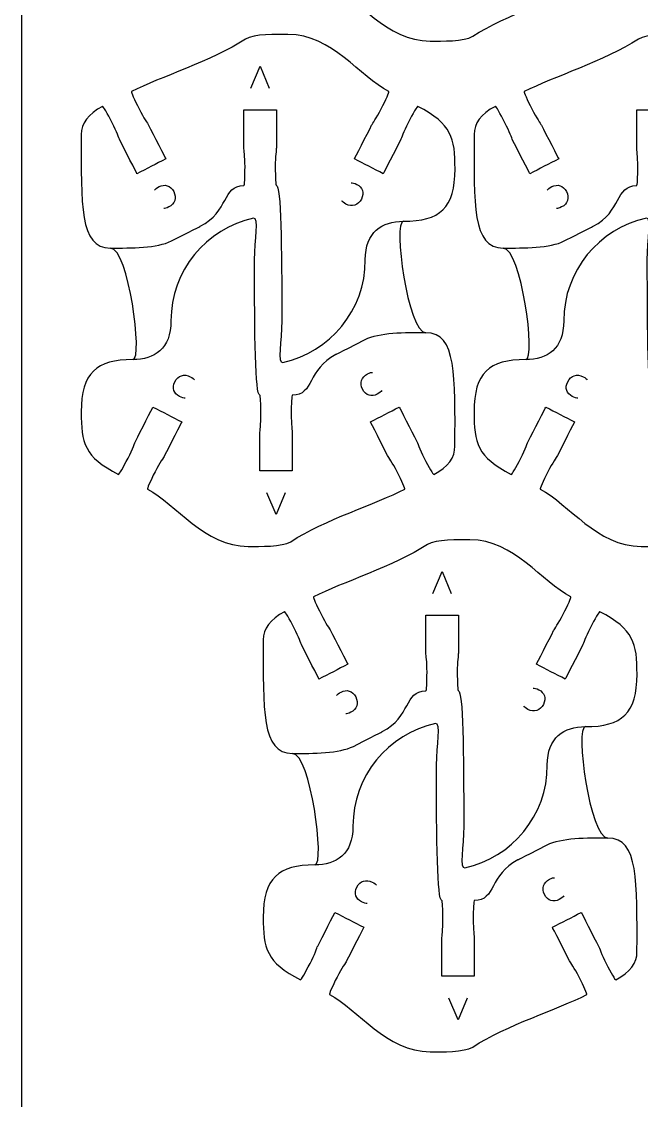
# Model space of a CAD drawing. Extents: x 0 to 300, y 0 to 300.
# Drawn here: x 0 to 57.3, y 100.9 to 200.8 of the extents above; entities that cross this region are included whole.
import ezdxf

# ---------------------------------------------------------------- set-up
doc = ezdxf.new("R2010")
doc.units = 0
doc.header["$MEASUREMENT"] = 0
doc.layers.add('DEFAULT', color=7, linetype='CONTINUOUS')

msp = doc.modelspace()

# ---------------------------------------------------------------- linework, layer by layer
at = {"layer": 'DEFAULT', "color": 250}
for points in [[(21.222, 194.68), (22.06, 196.701), (22.914, 194.68)], [(24.39, 157.198), (23.552, 155.177), (22.699, 157.198)], [(38.06, 147.885), (38.898, 149.906), (39.751, 147.885)], [(41.228, 110.403), (40.389, 108.383), (39.536, 110.403)]]:
    msp.add_lwpolyline(points, dxfattribs=at)
at = {"layer": 'DEFAULT', "color": 1}
for points, knots in [([(295, 0.1), (198.333, 0.1), (101.667, 0.1), (5, 0.1), (2.25, 0.1), (0, 2.35), (0, 5.1), (0, 101.767), (0, 198.433), (0, 295.1), (0, 297.85), (2.25, 300.1), (5, 300.1), (101.667, 300.1), (198.333, 300.1), (295, 300.1), (297.75, 300.1), (300, 297.85), (300, 295.1), (300, 198.433), (300, 101.767), (300, 5.1), (300, 2.35), (297.75, 0.1), (295, 0.1)], [0, 0, 0, 0, 822.047, 822.047, 822.047, 823.047, 823.047, 823.047, 1645.094, 1645.094, 1645.094, 1646.094, 1646.094, 1646.094, 2468.141, 2468.141, 2468.141, 2469.141, 2469.141, 2469.141, 3291.188, 3291.188, 3291.188, 3292.188, 3292.188, 3292.188, 3292.188]), ([(25.802, 205.693), (22.63, 207.316), (22.355, 208.631), (22.355, 211.485), (22.355, 215.105), (23.749, 216.333), (27.131, 216.333), (29.113, 216.333), (30.653, 217.306), (30.653, 219.909), (30.653, 224.566), (33.923, 228.457), (38.294, 229.416), (38.823, 229.515), (38.382, 227.409), (38.382, 225.564), (38.382, 218.632), (38.449, 213.026), (38.884, 213.026), (38.94, 213.026), (38.982, 212.243), (38.982, 211.277), (38.982, 210.306), (38.884, 209.7), (38.884, 209.523), (38.884, 208.357), (38.884, 207.19), (38.884, 206.024), (39.883, 206.024), (40.883, 206.024), (41.882, 206.024), (41.882, 207.19), (41.882, 208.357), (41.882, 209.523), (41.882, 209.7), (41.783, 210.306), (41.783, 211.277), (41.783, 212.243), (41.829, 213.026), (41.882, 213.026), (43.911, 213.026), (43.249, 215.427), (45.92, 216.793), (45.92, 216.793), (45.918, 216.797), (48.592, 218.157), (49.896, 218.82), (52.321, 218.816), (54.233, 218.816), (57.117, 218.816), (56.932, 214.771), (56.932, 208.3), (56.932, 207.292), (56.307, 206.379), (54.963, 205.693), (54.914, 205.666), (54.518, 206.345), (54.077, 207.206), (53.638, 208.067), (53.449, 208.653), (53.371, 208.808), (52.973, 209.586), (51.776, 211.926), (51.776, 211.926), (50.885, 211.471), (49.995, 211.015), (49.104, 210.559), (49.104, 210.559), (50.301, 208.224), (50.7, 207.442), (50.778, 207.287), (51.144, 206.792), (51.586, 205.932), (52.025, 205.067), (52.341, 204.353), (52.292, 204.326), (49.62, 202.96), (44.883, 201.503), (41.731, 199.468), (40.973, 198.979), (38.851, 199.026), (37.808, 199.026), (33.734, 199.026), (31.145, 202.959), (28.474, 204.326), (28.425, 204.352), (28.741, 205.067), (29.183, 205.931), (29.621, 206.792), (29.988, 207.286), (30.065, 207.441), (30.465, 208.223), (31.661, 210.559), (31.661, 210.559), (30.771, 211.015), (29.88, 211.47), (28.99, 211.926), (28.99, 211.926), (27.793, 209.586), (27.394, 208.808), (27.316, 208.653), (27.127, 208.067), (26.689, 207.206), (26.247, 206.345), (25.851, 205.666), (25.802, 205.693)], [1, 1, 1, 1, 2, 2, 2, 3, 3, 3, 4, 4, 4, 5, 5, 5, 6, 6, 6, 7, 7, 7, 8, 8, 8, 9, 9, 9, 18.92, 18.92, 18.92, 27.42, 27.42, 27.42, 37.34, 37.34, 37.34, 38.34, 38.34, 38.34, 39.34, 39.34, 39.34, 40.34, 40.34, 40.34, 41.34, 41.34, 41.34, 42.34, 42.34, 42.34, 43.34, 43.34, 43.34, 44.34, 44.34, 44.34, 45.34, 45.34, 45.34, 46.34, 46.34, 46.34, 47.34, 47.34, 47.34, 55.845472, 55.845472, 55.845472, 56.845472, 56.845472, 56.845472, 57.845472, 57.845472, 57.845472, 58.845472, 58.845472, 58.845472, 59.845472, 59.845472, 59.845472, 60.845472, 60.845472, 60.845472, 61.845472, 61.845472, 61.845472, 62.845472, 62.845472, 62.845472, 63.845472, 63.845472, 63.845472, 64.845472, 64.845472, 64.845472, 73.351835, 73.351835, 73.351835, 74.351835, 74.351835, 74.351835, 75.351835, 75.351835, 75.351835, 76.351835, 76.351835, 76.351835, 76.351835]), ([(36.649, 192.98), (39.822, 191.357), (40.097, 190.042), (40.097, 187.187), (40.097, 183.567), (38.703, 182.339), (35.32, 182.339), (33.339, 182.339), (31.798, 181.367), (31.798, 178.763), (31.798, 174.107), (28.528, 170.215), (24.157, 169.256), (23.628, 169.157), (24.069, 171.263), (24.069, 173.108), (24.069, 180.04), (24.002, 185.646), (23.568, 185.646), (23.512, 185.646), (23.469, 186.429), (23.469, 187.396), (23.469, 188.366), (23.568, 188.973), (23.568, 189.149), (23.568, 190.316), (23.568, 191.482), (23.568, 192.649), (22.568, 192.649), (21.569, 192.649), (20.569, 192.649), (20.569, 191.482), (20.569, 190.316), (20.569, 189.149), (20.569, 188.973), (20.668, 188.366), (20.668, 187.396), (20.668, 186.429), (20.622, 185.646), (20.569, 185.646), (18.541, 185.646), (19.203, 183.245), (16.531, 181.879), (16.531, 181.879), (16.533, 181.876), (13.859, 180.516), (12.556, 179.853), (10.13, 179.857), (8.219, 179.857), (5.334, 179.857), (5.52, 183.902), (5.52, 190.373), (5.52, 191.38), (6.145, 192.293), (7.488, 192.98), (7.537, 193.006), (7.933, 192.327), (8.375, 191.467), (8.813, 190.605), (9.003, 190.019), (9.08, 189.865), (9.479, 189.086), (10.676, 186.746), (10.676, 186.746), (11.566, 187.202), (12.457, 187.657), (13.347, 188.113), (13.347, 188.113), (12.151, 190.449), (11.751, 191.231), (11.674, 191.386), (11.307, 191.88), (10.866, 192.741), (10.426, 193.605), (10.111, 194.32), (10.16, 194.346), (12.831, 195.713), (17.568, 197.169), (20.721, 199.205), (21.478, 199.694), (23.6, 199.647), (24.643, 199.647), (28.717, 199.647), (31.306, 195.713), (33.978, 194.347), (34.027, 194.32), (33.711, 193.605), (33.268, 192.741), (32.83, 191.88), (32.463, 191.386), (32.386, 191.231), (31.986, 190.449), (30.79, 188.113), (30.79, 188.113), (31.681, 187.658), (32.571, 187.202), (33.462, 186.747), (33.462, 186.747), (34.659, 189.086), (35.057, 189.865), (35.135, 190.019), (35.324, 190.606), (35.762, 191.467), (36.204, 192.328), (36.6, 193.007), (36.649, 192.98)], [1, 1, 1, 1, 2, 2, 2, 3, 3, 3, 4, 4, 4, 5, 5, 5, 6, 6, 6, 7, 7, 7, 8, 8, 8, 9, 9, 9, 18.92, 18.92, 18.92, 27.42, 27.42, 27.42, 37.34, 37.34, 37.34, 38.34, 38.34, 38.34, 39.34, 39.34, 39.34, 40.34, 40.34, 40.34, 41.34, 41.34, 41.34, 42.34, 42.34, 42.34, 43.34, 43.34, 43.34, 44.34, 44.34, 44.34, 45.34, 45.34, 45.34, 46.34, 46.34, 46.34, 47.34, 47.34, 47.34, 55.845472, 55.845472, 55.845472, 56.845472, 56.845472, 56.845472, 57.845472, 57.845472, 57.845472, 58.845472, 58.845472, 58.845472, 59.845472, 59.845472, 59.845472, 60.845472, 60.845472, 60.845472, 61.845472, 61.845472, 61.845472, 62.845472, 62.845472, 62.845472, 63.845472, 63.845472, 63.845472, 64.845472, 64.845472, 64.845472, 73.351835, 73.351835, 73.351835, 74.351835, 74.351835, 74.351835, 75.351835, 75.351835, 75.351835, 76.351835, 76.351835, 76.351835, 76.351835]), ([(72.99, 192.98), (76.162, 191.357), (76.438, 190.042), (76.438, 187.187), (76.438, 183.567), (75.043, 182.339), (71.661, 182.339), (69.68, 182.339), (68.139, 181.367), (68.139, 178.763), (68.139, 174.107), (64.869, 170.215), (60.498, 169.256), (59.969, 169.157), (60.41, 171.263), (60.41, 173.108), (60.41, 180.04), (60.343, 185.646), (59.909, 185.646), (59.852, 185.646), (59.81, 186.429), (59.81, 187.396), (59.81, 188.366), (59.909, 188.973), (59.909, 189.149), (59.909, 190.316), (59.909, 191.482), (59.909, 192.649), (58.909, 192.649), (57.91, 192.649), (56.91, 192.649), (56.91, 191.482), (56.91, 190.316), (56.91, 189.149), (56.91, 188.973), (57.009, 188.366), (57.009, 187.396), (57.009, 186.429), (56.963, 185.646), (56.91, 185.646), (54.882, 185.646), (55.544, 183.245), (52.872, 181.879), (52.872, 181.879), (52.874, 181.876), (50.2, 180.516), (48.897, 179.853), (46.471, 179.857), (44.56, 179.857), (41.675, 179.857), (41.86, 183.902), (41.86, 190.373), (41.86, 191.38), (42.486, 192.293), (43.829, 192.98), (43.878, 193.006), (44.274, 192.327), (44.715, 191.467), (45.154, 190.605), (45.343, 190.019), (45.421, 189.865), (45.82, 189.086), (47.017, 186.746), (47.017, 186.746), (47.907, 187.202), (48.798, 187.657), (49.688, 188.113), (49.688, 188.113), (48.492, 190.449), (48.092, 191.231), (48.015, 191.386), (47.648, 191.88), (47.206, 192.741), (46.767, 193.605), (46.451, 194.32), (46.5, 194.346), (49.172, 195.713), (53.909, 197.169), (57.062, 199.205), (57.819, 199.694), (59.941, 199.647), (60.984, 199.647), (65.058, 199.647), (67.647, 195.713), (70.319, 194.347), (70.368, 194.32), (70.052, 193.605), (69.609, 192.741), (69.171, 191.88), (68.804, 191.386), (68.727, 191.231), (68.328, 190.449), (67.131, 188.113), (67.131, 188.113), (68.021, 187.658), (68.912, 187.202), (69.803, 186.747), (69.803, 186.747), (70.999, 189.086), (71.398, 189.865), (71.476, 190.019), (71.665, 190.606), (72.103, 191.467), (72.545, 192.328), (72.941, 193.007), (72.99, 192.98)], [1, 1, 1, 1, 2, 2, 2, 3, 3, 3, 4, 4, 4, 5, 5, 5, 6, 6, 6, 7, 7, 7, 8, 8, 8, 9, 9, 9, 18.92, 18.92, 18.92, 27.42, 27.42, 27.42, 37.34, 37.34, 37.34, 38.34, 38.34, 38.34, 39.34, 39.34, 39.34, 40.34, 40.34, 40.34, 41.34, 41.34, 41.34, 42.34, 42.34, 42.34, 43.34, 43.34, 43.34, 44.34, 44.34, 44.34, 45.34, 45.34, 45.34, 46.34, 46.34, 46.34, 47.34, 47.34, 47.34, 55.846363, 55.846363, 55.846363, 56.846363, 56.846363, 56.846363, 57.846363, 57.846363, 57.846363, 58.846363, 58.846363, 58.846363, 59.846363, 59.846363, 59.846363, 60.846363, 60.846363, 60.846363, 61.846363, 61.846363, 61.846363, 62.846363, 62.846363, 62.846363, 63.846363, 63.846363, 63.846363, 64.846363, 64.846363, 64.846363, 73.352725, 73.352725, 73.352725, 74.352725, 74.352725, 74.352725, 75.352725, 75.352725, 75.352725, 76.352725, 76.352725, 76.352725, 76.352725]), ([(8.965, 158.898), (5.792, 160.521), (5.517, 161.836), (5.517, 164.691), (5.517, 168.311), (6.911, 169.538), (10.294, 169.538), (12.275, 169.538), (13.816, 170.511), (13.816, 173.115), (13.816, 177.771), (17.086, 181.662), (21.457, 182.622), (21.986, 182.721), (21.545, 180.615), (21.545, 178.77), (21.545, 171.838), (21.612, 166.232), (22.046, 166.232), (22.102, 166.232), (22.145, 165.449), (22.145, 164.482), (22.145, 163.512), (22.046, 162.905), (22.046, 162.729), (22.046, 161.562), (22.046, 160.396), (22.046, 159.229), (23.046, 159.229), (24.045, 159.229), (25.045, 159.229), (25.045, 160.396), (25.045, 161.562), (25.045, 162.729), (25.045, 162.905), (24.946, 163.512), (24.946, 164.482), (24.946, 165.449), (24.992, 166.232), (25.045, 166.232), (27.073, 166.232), (26.411, 168.633), (29.083, 169.999), (29.083, 169.999), (29.081, 170.002), (31.755, 171.362), (33.058, 172.025), (35.484, 172.021), (37.395, 172.021), (40.28, 172.021), (40.094, 167.977), (40.094, 161.505), (40.094, 160.498), (39.469, 159.584), (38.126, 158.898), (38.077, 158.872), (37.681, 159.551), (37.239, 160.411), (36.801, 161.273), (36.611, 161.859), (36.534, 162.013), (36.135, 162.792), (34.938, 165.132), (34.938, 165.132), (34.048, 164.676), (33.157, 164.22), (32.267, 163.765), (32.267, 163.765), (33.463, 161.429), (33.863, 160.647), (33.94, 160.492), (34.307, 159.998), (34.749, 159.137), (35.188, 158.273), (35.503, 157.558), (35.454, 157.532), (32.783, 156.165), (28.046, 154.709), (24.893, 152.673), (24.136, 152.184), (22.014, 152.231), (20.971, 152.231), (16.896, 152.231), (14.308, 156.165), (11.636, 157.531), (11.587, 157.558), (11.903, 158.273), (12.346, 159.136), (12.784, 159.998), (13.151, 160.492), (13.228, 160.647), (13.628, 161.429), (14.824, 163.765), (14.824, 163.765), (13.933, 164.22), (13.043, 164.676), (12.152, 165.131), (12.152, 165.131), (10.955, 162.792), (10.557, 162.013), (10.479, 161.859), (10.29, 161.272), (9.851, 160.411), (9.409, 159.55), (9.014, 158.871), (8.965, 158.898)], [1, 1, 1, 1, 2, 2, 2, 3, 3, 3, 4, 4, 4, 5, 5, 5, 6, 6, 6, 7, 7, 7, 8, 8, 8, 9, 9, 9, 18.92, 18.92, 18.92, 27.42, 27.42, 27.42, 37.34, 37.34, 37.34, 38.34, 38.34, 38.34, 39.34, 39.34, 39.34, 40.34, 40.34, 40.34, 41.34, 41.34, 41.34, 42.34, 42.34, 42.34, 43.34, 43.34, 43.34, 44.34, 44.34, 44.34, 45.34, 45.34, 45.34, 46.34, 46.34, 46.34, 47.34, 47.34, 47.34, 55.845472, 55.845472, 55.845472, 56.845472, 56.845472, 56.845472, 57.845472, 57.845472, 57.845472, 58.845472, 58.845472, 58.845472, 59.845472, 59.845472, 59.845472, 60.845472, 60.845472, 60.845472, 61.845472, 61.845472, 61.845472, 62.845472, 62.845472, 62.845472, 63.845472, 63.845472, 63.845472, 64.845472, 64.845472, 64.845472, 73.351835, 73.351835, 73.351835, 74.351835, 74.351835, 74.351835, 75.351835, 75.351835, 75.351835, 76.351835, 76.351835, 76.351835, 76.351835]), ([(45.306, 158.898), (42.133, 160.521), (41.858, 161.836), (41.858, 164.691), (41.858, 168.311), (43.252, 169.538), (46.635, 169.538), (48.616, 169.538), (50.156, 170.511), (50.156, 173.115), (50.156, 177.771), (53.427, 181.662), (57.798, 182.622), (58.327, 182.721), (57.886, 180.615), (57.886, 178.77), (57.886, 171.838), (57.953, 166.232), (58.387, 166.232), (58.443, 166.232), (58.486, 165.449), (58.486, 164.482), (58.486, 163.512), (58.387, 162.905), (58.387, 162.729), (58.387, 161.562), (58.387, 160.396), (58.387, 159.229), (59.386, 159.229), (60.386, 159.229), (61.385, 159.229), (61.385, 160.396), (61.385, 161.562), (61.385, 162.729), (61.385, 162.905), (61.287, 163.512), (61.287, 164.482), (61.287, 165.449), (61.332, 166.232), (61.385, 166.232), (63.414, 166.232), (62.752, 168.633), (65.424, 169.999), (65.424, 169.999), (65.422, 170.002), (68.096, 171.362), (69.399, 172.025), (71.825, 172.021), (73.736, 172.021), (76.621, 172.021), (76.435, 167.977), (76.435, 161.505), (76.435, 160.498), (75.81, 159.584), (74.467, 158.898), (74.417, 158.872), (74.022, 159.551), (73.58, 160.411), (73.142, 161.273), (72.952, 161.859), (72.875, 162.013), (72.476, 162.792), (71.279, 165.132), (71.279, 165.132), (70.389, 164.676), (69.498, 164.22), (68.608, 163.765), (68.608, 163.765), (69.804, 161.429), (70.203, 160.647), (70.281, 160.492), (70.648, 159.998), (71.089, 159.137), (71.528, 158.273), (71.844, 157.558), (71.795, 157.532), (69.124, 156.165), (64.386, 154.709), (61.234, 152.673), (60.477, 152.184), (58.355, 152.231), (57.312, 152.231), (53.237, 152.231), (50.649, 156.165), (47.977, 157.531), (47.928, 157.558), (48.244, 158.273), (48.686, 159.136), (49.125, 159.998), (49.492, 160.492), (49.569, 160.647), (49.968, 161.429), (51.165, 163.765), (51.165, 163.765), (50.274, 164.22), (49.384, 164.676), (48.493, 165.131), (48.493, 165.131), (47.296, 162.792), (46.898, 162.013), (46.82, 161.859), (46.63, 161.272), (46.192, 160.411), (45.75, 159.55), (45.355, 158.871), (45.306, 158.898)], [1, 1, 1, 1, 2, 2, 2, 3, 3, 3, 4, 4, 4, 5, 5, 5, 6, 6, 6, 7, 7, 7, 8, 8, 8, 9, 9, 9, 18.92, 18.92, 18.92, 27.42, 27.42, 27.42, 37.34, 37.34, 37.34, 38.34, 38.34, 38.34, 39.34, 39.34, 39.34, 40.34, 40.34, 40.34, 41.34, 41.34, 41.34, 42.34, 42.34, 42.34, 43.34, 43.34, 43.34, 44.34, 44.34, 44.34, 45.34, 45.34, 45.34, 46.34, 46.34, 46.34, 47.34, 47.34, 47.34, 55.845472, 55.845472, 55.845472, 56.845472, 56.845472, 56.845472, 57.845472, 57.845472, 57.845472, 58.845472, 58.845472, 58.845472, 59.845472, 59.845472, 59.845472, 60.845472, 60.845472, 60.845472, 61.845472, 61.845472, 61.845472, 62.845472, 62.845472, 62.845472, 63.845472, 63.845472, 63.845472, 64.845472, 64.845472, 64.845472, 73.351835, 73.351835, 73.351835, 74.351835, 74.351835, 74.351835, 75.351835, 75.351835, 75.351835, 76.351835, 76.351835, 76.351835, 76.351835]), ([(53.486, 146.185), (56.659, 144.562), (56.934, 143.247), (56.934, 140.393), (56.934, 136.773), (55.54, 135.545), (52.157, 135.545), (50.176, 135.545), (48.636, 134.572), (48.636, 131.969), (48.636, 127.312), (45.365, 123.421), (40.995, 122.461), (40.465, 122.363), (40.906, 124.469), (40.906, 126.314), (40.906, 133.246), (40.839, 138.851), (40.405, 138.851), (40.349, 138.851), (40.307, 139.635), (40.307, 140.601), (40.307, 141.571), (40.405, 142.178), (40.405, 142.355), (40.405, 143.521), (40.405, 144.688), (40.405, 145.854), (39.406, 145.854), (38.406, 145.854), (37.407, 145.854), (37.407, 144.688), (37.407, 143.521), (37.407, 142.355), (37.407, 142.178), (37.506, 141.571), (37.506, 140.601), (37.506, 139.635), (37.46, 138.851), (37.407, 138.851), (35.378, 138.851), (36.04, 136.451), (33.369, 135.085), (33.369, 135.085), (33.37, 135.081), (30.697, 133.721), (29.393, 133.058), (26.967, 133.062), (25.056, 133.062), (22.171, 133.062), (22.357, 137.107), (22.357, 143.578), (22.357, 144.586), (22.982, 145.499), (24.325, 146.185), (24.375, 146.212), (24.77, 145.533), (25.212, 144.672), (25.65, 143.811), (25.84, 143.224), (25.917, 143.07), (26.316, 142.291), (27.513, 139.952), (27.513, 139.952), (28.404, 140.407), (29.294, 140.863), (30.185, 141.318), (30.185, 141.318), (28.988, 143.655), (28.589, 144.436), (28.511, 144.591), (28.145, 145.085), (27.703, 145.946), (27.264, 146.811), (26.948, 147.525), (26.997, 147.552), (29.668, 148.918), (34.406, 150.375), (37.558, 152.41), (38.316, 152.899), (40.437, 152.852), (41.48, 152.852), (45.555, 152.852), (48.144, 148.919), (50.815, 147.552), (50.864, 147.526), (50.548, 146.811), (50.106, 145.947), (49.667, 145.086), (49.301, 144.592), (49.223, 144.437), (48.824, 143.655), (47.627, 141.319), (47.627, 141.319), (48.518, 140.863), (49.408, 140.408), (50.299, 139.952), (50.299, 139.952), (51.496, 142.291), (51.895, 143.07), (51.972, 143.225), (52.162, 143.811), (52.6, 144.672), (53.042, 145.533), (53.437, 146.212), (53.486, 146.185)], [1, 1, 1, 1, 2, 2, 2, 3, 3, 3, 4, 4, 4, 5, 5, 5, 6, 6, 6, 7, 7, 7, 8, 8, 8, 9, 9, 9, 18.92, 18.92, 18.92, 27.42, 27.42, 27.42, 37.34, 37.34, 37.34, 38.34, 38.34, 38.34, 39.34, 39.34, 39.34, 40.34, 40.34, 40.34, 41.34, 41.34, 41.34, 42.34, 42.34, 42.34, 43.34, 43.34, 43.34, 44.34, 44.34, 44.34, 45.34, 45.34, 45.34, 46.34, 46.34, 46.34, 47.34, 47.34, 47.34, 55.846363, 55.846363, 55.846363, 56.846363, 56.846363, 56.846363, 57.846363, 57.846363, 57.846363, 58.846363, 58.846363, 58.846363, 59.846363, 59.846363, 59.846363, 60.846363, 60.846363, 60.846363, 61.846363, 61.846363, 61.846363, 62.846363, 62.846363, 62.846363, 63.846363, 63.846363, 63.846363, 64.846363, 64.846363, 64.846363, 73.352725, 73.352725, 73.352725, 74.352725, 74.352725, 74.352725, 75.352725, 75.352725, 75.352725, 76.352725, 76.352725, 76.352725, 76.352725]), ([(25.802, 112.103), (22.63, 113.727), (22.355, 115.042), (22.355, 117.896), (22.355, 121.516), (23.749, 122.744), (27.131, 122.744), (29.113, 122.744), (30.653, 123.717), (30.653, 126.32), (30.653, 130.977), (33.923, 134.868), (38.294, 135.827), (38.823, 135.926), (38.382, 133.82), (38.382, 131.975), (38.382, 125.043), (38.449, 119.437), (38.884, 119.437), (38.94, 119.437), (38.982, 118.654), (38.982, 117.688), (38.982, 116.717), (38.884, 116.111), (38.884, 115.934), (38.884, 114.768), (38.884, 113.601), (38.884, 112.435), (39.883, 112.435), (40.883, 112.435), (41.882, 112.435), (41.882, 113.601), (41.882, 114.768), (41.882, 115.934), (41.882, 116.111), (41.783, 116.717), (41.783, 117.688), (41.783, 118.654), (41.829, 119.437), (41.882, 119.437), (43.911, 119.437), (43.249, 121.838), (45.92, 123.204), (45.92, 123.204), (45.918, 123.208), (48.592, 124.567), (49.896, 125.231), (52.321, 125.227), (54.233, 125.227), (57.117, 125.227), (56.932, 121.182), (56.932, 114.711), (56.932, 113.703), (56.307, 112.79), (54.963, 112.104), (54.914, 112.077), (54.518, 112.756), (54.077, 113.617), (53.638, 114.478), (53.449, 115.064), (53.371, 115.219), (52.973, 115.997), (51.776, 118.337), (51.776, 118.337), (50.885, 117.882), (49.995, 117.426), (49.104, 116.97), (49.104, 116.97), (50.301, 114.635), (50.7, 113.853), (50.778, 113.698), (51.144, 113.203), (51.586, 112.343), (52.025, 111.478), (52.341, 110.764), (52.292, 110.737), (49.62, 109.371), (44.883, 107.914), (41.731, 105.879), (40.973, 105.39), (38.851, 105.437), (37.808, 105.437), (33.734, 105.437), (31.145, 109.371), (28.474, 110.737), (28.425, 110.763), (28.741, 111.478), (29.183, 112.342), (29.621, 113.203), (29.988, 113.697), (30.065, 113.852), (30.465, 114.634), (31.661, 116.97), (31.661, 116.97), (30.771, 117.426), (29.88, 117.881), (28.99, 118.337), (28.99, 118.337), (27.793, 115.997), (27.394, 115.219), (27.316, 115.064), (27.127, 114.478), (26.689, 113.617), (26.247, 112.756), (25.851, 112.077), (25.802, 112.103)], [1, 1, 1, 1, 2, 2, 2, 3, 3, 3, 4, 4, 4, 5, 5, 5, 6, 6, 6, 7, 7, 7, 8, 8, 8, 9, 9, 9, 18.92, 18.92, 18.92, 27.42, 27.42, 27.42, 37.34, 37.34, 37.34, 38.34, 38.34, 38.34, 39.34, 39.34, 39.34, 40.34, 40.34, 40.34, 41.34, 41.34, 41.34, 42.34, 42.34, 42.34, 43.34, 43.34, 43.34, 44.34, 44.34, 44.34, 45.34, 45.34, 45.34, 46.34, 46.34, 46.34, 47.34, 47.34, 47.34, 55.845472, 55.845472, 55.845472, 56.845472, 56.845472, 56.845472, 57.845472, 57.845472, 57.845472, 58.845472, 58.845472, 58.845472, 59.845472, 59.845472, 59.845472, 60.845472, 60.845472, 60.845472, 61.845472, 61.845472, 61.845472, 62.845472, 62.845472, 62.845472, 63.845472, 63.845472, 63.845472, 64.845472, 64.845472, 64.845472, 73.351835, 73.351835, 73.351835, 74.351835, 74.351835, 74.351835, 75.351835, 75.351835, 75.351835, 76.351835, 76.351835, 76.351835, 76.351835])]:
    msp.add_open_spline(points, degree=3, knots=knots, dxfattribs=at)
at = {"layer": 'DEFAULT', "color": 250}
for points in [[(30.491, 185.915), (30.599, 185.914), (30.791, 185.869), (31.01, 185.757), (31.517, 185.497), (31.734, 184.981), (31.432, 184.391), (31.144, 183.828), (30.566, 183.642), (30.009, 183.928), (29.785, 184.043), (29.668, 184.163), (29.623, 184.227)], [(12.288, 185.217), (12.351, 185.303), (12.5, 185.433), (12.719, 185.546), (13.226, 185.805), (13.772, 185.681), (14.074, 185.091), (14.363, 184.528), (14.176, 183.951), (13.619, 183.665), (13.395, 183.55), (13.229, 183.526), (13.151, 183.526)], [(48.629, 185.217), (48.692, 185.303), (48.841, 185.433), (49.06, 185.546), (49.567, 185.805), (50.113, 185.681), (50.415, 185.091), (50.703, 184.528), (50.517, 183.951), (49.959, 183.665), (49.735, 183.55), (49.57, 183.526), (49.492, 183.526)], [(15.121, 165.963), (15.014, 165.964), (14.821, 166.009), (14.603, 166.121), (14.096, 166.381), (13.878, 166.897), (14.18, 167.487), (14.469, 168.05), (15.046, 168.236), (15.604, 167.95), (15.828, 167.835), (15.945, 167.714), (15.99, 167.651)], [(33.325, 166.661), (33.261, 166.575), (33.112, 166.444), (32.894, 166.332), (32.387, 166.072), (31.841, 166.197), (31.539, 166.787), (31.25, 167.35), (31.436, 167.927), (31.994, 168.213), (32.218, 168.328), (32.384, 168.352), (32.462, 168.352)], [(51.462, 165.963), (51.355, 165.964), (51.162, 166.009), (50.944, 166.121), (50.437, 166.381), (50.219, 166.897), (50.521, 167.487), (50.81, 168.05), (51.387, 168.236), (51.945, 167.95), (52.169, 167.835), (52.286, 167.714), (52.331, 167.651)], [(29.125, 138.422), (29.189, 138.509), (29.338, 138.639), (29.556, 138.751), (30.063, 139.011), (30.609, 138.886), (30.911, 138.297), (31.2, 137.734), (31.014, 137.157), (30.456, 136.871), (30.232, 136.756), (30.066, 136.731), (29.988, 136.732)], [(47.329, 139.12), (47.436, 139.119), (47.629, 139.074), (47.847, 138.962), (48.354, 138.702), (48.572, 138.186), (48.27, 137.597), (47.981, 137.034), (47.404, 136.848), (46.846, 137.134), (46.622, 137.249), (46.505, 137.369), (46.46, 137.432)], [(31.959, 119.169), (31.851, 119.17), (31.659, 119.215), (31.44, 119.327), (30.933, 119.586), (30.716, 120.103), (31.018, 120.692), (31.306, 121.255), (31.884, 121.441), (32.441, 121.155), (32.665, 121.04), (32.782, 120.92), (32.827, 120.856)], [(50.162, 119.867), (50.099, 119.78), (49.95, 119.65), (49.731, 119.538), (49.224, 119.278), (48.678, 119.403), (48.376, 119.992), (48.087, 120.555), (48.274, 121.132), (48.831, 121.418), (49.055, 121.533), (49.221, 121.557), (49.299, 121.557)]]:
    msp.add_open_spline(points, degree=3, knots=[0, 0, 0, 0, 1, 1, 1, 2, 2, 2, 3, 3, 3, 4, 4, 4, 4], dxfattribs=at)
at = {"layer": 'DEFAULT', "color": 1}
for points in [[(35.32, 182.339), (34.345, 182.339), (35.715, 172.021), (37.396, 172.021)], [(10.294, 169.539), (11.269, 169.539), (9.899, 179.857), (8.218, 179.857)], [(46.635, 169.539), (47.61, 169.539), (46.24, 179.857), (44.559, 179.857)], [(52.157, 135.545), (51.182, 135.545), (52.552, 125.227), (54.233, 125.227)], [(27.131, 122.744), (28.106, 122.744), (26.737, 133.062), (25.056, 133.062)]]:
    msp.add_open_spline(points, degree=3, dxfattribs=at)

doc.saveas('drawing.dxf')
